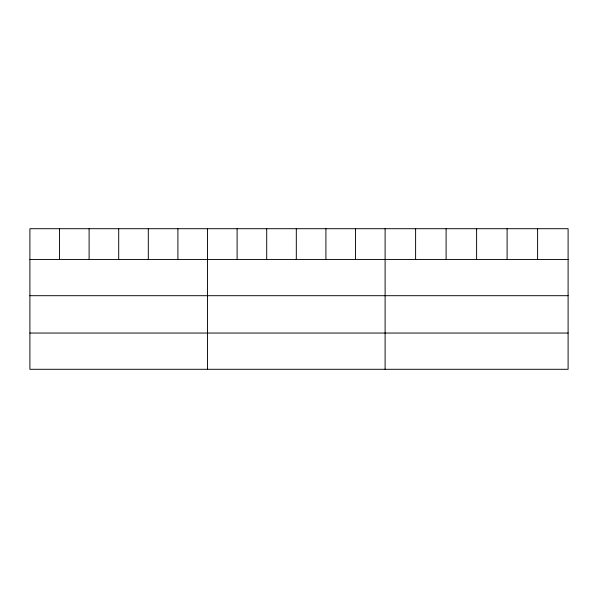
<?xml version="1.0" encoding="UTF-8"?>
<svg xmlns="http://www.w3.org/2000/svg" width="598" height="598" viewBox="0 0 598 598"><rect width="100%" height="100%" fill="white"/><g stroke="black" fill="none" stroke-linecap="round" stroke-linejoin="round"><path stroke-width="0.9" d="M568.1 259.442L568.1 369.295L29.9 369.295L29.9 228.705L568.1 228.705L568.1 259.442L29.9 259.442M29.9 295.696L568.1 295.696M29.9 333.049L568.1 333.049M537.602 228.705L537.602 259.442M507.104 228.705L507.104 259.442M476.606 228.705L476.606 259.442M446.108 228.705L446.108 259.442M415.61 228.705L415.61 259.442M385.112 228.705L385.112 369.295M355.511 228.705L355.511 259.442M325.91 228.705L325.91 259.442M296.309 228.705L296.309 259.442M266.708 228.705L266.708 259.442M237.107 228.705L237.107 259.442M207.506 228.705L207.506 369.295M177.905 228.705L177.905 259.442M148.304 228.705L148.304 259.442M118.703 228.705L118.703 259.442M89.102 228.705L89.102 259.442M59.501 228.705L59.501 259.442"/></g></svg>
